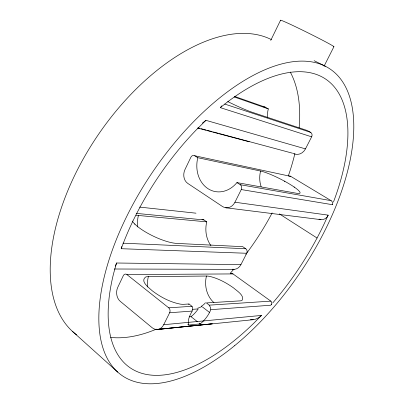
<?xml version="1.0" encoding="UTF-8"?>
<svg xmlns="http://www.w3.org/2000/svg" width="404" height="404" viewBox="0 0 404 404"><rect width="100%" height="100%" fill="white"/><g stroke="black" fill="none" stroke-linecap="round" stroke-linejoin="round"><path stroke-width="0.61" d="M288.33 175.892L288.613 175.083A166.701 90.855 -55.8 0 0 294.91 153.444M332.558 204.368L332.426 204.697L241.274 189.562A3.606 3.05 -80.3 0 0 240.223 184.699L236.931 182.603A28.371 23.528 -78.3 0 1 208.151 188.784A28.371 23.528 -78.3 0 1 197.788 157.712L194.743 155.772A3.464 2.808 -78.6 0 0 190.85 157.308L184.982 169.534A10.393 8.439 -80.1 0 0 187.769 183.406L222.488 206.52A10.721 8.999 -81.7 0 0 234.941 202.227L328.119 215.125L324.639 222.831A174.346 83.86 -55.9 0 1 272.973 302.682L272.7 303M270.741 40.4L280.558 20.235M163.711 324.71L169.65 312.752A3.565 2.833 87.5 0 0 168.721 307.823L126.907 274.563A3.409 2.621 -89.1 0 0 123.296 275.7L117.786 287.269A10.252 7.868 89.8 0 0 120.266 301.339L152.182 327.74A10.615 8.343 87.1 0 0 163.711 324.71L261.449 315.438L253.737 323.256A174.346 83.86 -55.9 0 1 113.585 273.584L116.488 263.009L240.941 264.605L246.738 253.273A3.293 2.808 -88.1 0 0 245.773 248.758L242.759 246.677L176.72 243.405A28.401 7.696 25.4 0 1 151.646 235.33A28.401 7.696 25.4 0 1 132.224 221.038M221.857 105.803L220.326 107.641L311.651 136.83L305.469 148.874A10.09 8.822 -71.9 0 1 293.168 153.379M234.941 202.227L241.274 189.562M324.069 66.175L333.921 46.707M187.799 324.255L188.774 325.033L200.207 323.892A16.822 7.631 -52.7 0 0 210.782 309.686L270.781 305.212C271.983 304.066 271.942 301.743 270.821 301.131L232.957 273.887L231.856 273.518L230.532 273.71M271.609 304.268L271.331 304.581M230.841 272.609L230.972 272.458A166.701 90.855 -55.8 0 0 233.835 269.185M230.568 272.912L230.3 273.215M261.449 315.438C258.646 318.347 254.505 320.221 250.419 319.665M305.469 148.874L205.934 120.336L195.91 130.275A174.346 83.86 -55.9 0 0 122.579 245.102L121.24 248.707L246.738 253.273M205.934 120.336L202.374 123.094M192.021 310.843A3.474 2.596 -68.9 0 0 191.971 306.293L189.006 303.99L188.522 304.399M220.326 107.641L224.129 104.585A174.346 83.86 -55.9 0 1 330.007 82.467A174.346 83.86 -55.9 0 1 333.446 202.056M157.631 329.452L212.257 323.801L156.772 329.502L253.237 319.685M189.198 316.817L191.021 316.66A16.675 7.777 -52.6 0 0 198.202 308.924L192.657 309.323M169.65 312.752L192.279 311.065A16.822 7.631 -52.7 0 0 188.774 325.033M168.721 307.823L191.971 306.293M270.821 301.131L209.292 305.156L206.373 302.929L240.062 300.874A17.13 5.171 27.4 0 0 242.092 300.339C244.905 295.551 236.683 290.749 233.547 287.911C226.301 282.76 218.291 278.401 209.585 276.371A16.978 5.09 27.2 0 0 206.454 276.038L148.354 276.614A18.872 6.297 25.9 0 0 145.571 277.048C139.915 281.386 148.899 287.633 152.141 290.693C160.378 296.996 169.842 302.035 180.068 304.076A19.039 6.413 26.2 0 0 183.82 304.308L189.006 303.99M126.907 274.563L233.002 273.917M114.276 269.003L234.093 269.367M123.018 243.163L245.773 248.758M136.022 215.377A28.401 7.696 25.4 0 1 138.4 215.473L206.757 221.862A25.886 21.791 -85.2 0 0 210.888 245.597M136.198 213.373L203.939 219.922L206.757 221.862M139.632 207.101L195.98 213.181M225.649 207.747L320.917 219.65M240.223 184.699L331.123 200.662L290.774 176.386L194.743 155.772M236.931 182.603L296.955 193.329A24.139 3.656 26.8 0 0 290.117 184.411A24.139 3.656 26.8 0 0 260.58 171.038L197.788 157.712M197.526 128.038L249.248 141.779M198.157 127.881L199.985 128.376M201.202 128.699L206.075 130.007M207.292 130.335L212.166 131.643M213.383 131.967L218.256 133.275M219.473 133.603L292.557 153.217M224.76 104.075L310.58 132.35A3.399 2.98 -69.8 0 1 311.651 136.83M234.264 96.975L268.312 108.893A26.795 23.013 -69 0 0 267.403 117.14M234.35 96.339L265.266 107.201L268.312 108.893M314.105 60.686L325.351 66.241M284.421 181.123L284.855 181.361M310.58 132.35L307.308 130.532L252.253 112.297A28.957 2.51 26.2 0 1 227.75 101.561M279.356 213.898L317.059 238.017M294.107 186.991L294.42 187.209M202.444 306.979L209.55 312.454M191.021 316.66L197.303 321.609M199.238 323.129L200.207 323.892M72.715 331.618L117.766 372.145M134.951 224.24L134.658 223.952M280.613 20.336A29.79 0.899 26.4 0 1 309.292 33.487A29.79 0.899 26.4 0 1 333.275 46.596M76.639 334.83A177.068 96.707 -55.8 0 1 95.475 138.855A177.068 96.707 -55.8 0 1 271.352 39.582M290.274 72.058A166.701 90.855 -55.8 0 1 299.137 127.74M272.129 212.943A166.701 90.855 -55.8 0 1 245.839 254.298M156.363 329.154A166.701 90.855 -55.8 0 1 110.671 337.416M147.505 286.981A27.043 21.599 89.7 0 1 148.354 276.614M213.923 302.626A24.301 20.362 88.5 0 1 206.454 276.043M205.434 302.737A15.221 9.272 -10.8 0 1 201.374 306.252M261.166 186.769A24.972 21.796 -77.3 0 1 260.58 171.038M263.706 106.944A3.272 2.757 -70.7 0 1 265.266 107.201M137.491 226.937A29.33 23.311 -84.9 0 1 138.4 215.473M201.965 219.645A3.166 2.611 -84.7 0 1 203.939 219.922M201.884 306.459A18.912 13.736 6.2 0 1 197.738 308.171M209.161 305.5A3.348 2.096 62 0 1 210.651 309.585M328.235 215.196A8.777 7.767 73.8 0 1 318.973 219.14M116.514 263.024A12.443 7.949 73.5 0 1 115.256 266.1M240.941 264.605A9.807 8.292 -88.9 0 1 232.421 269.236M331.129 200.647A2.995 2.495 71 0 1 332.391 204.671M289.057 176.2A2.894 2.328 78.3 0 1 290.789 176.346M121.488 246.536A4.156 2.929 83.8 0 1 121.2 248.672M234.633 345.667A185.229 89.294 -55.9 0 0 332.295 70.614A185.229 89.294 -55.9 0 0 111.994 251.056A185.229 89.294 -55.9 0 0 234.633 345.667"/></g></svg>
